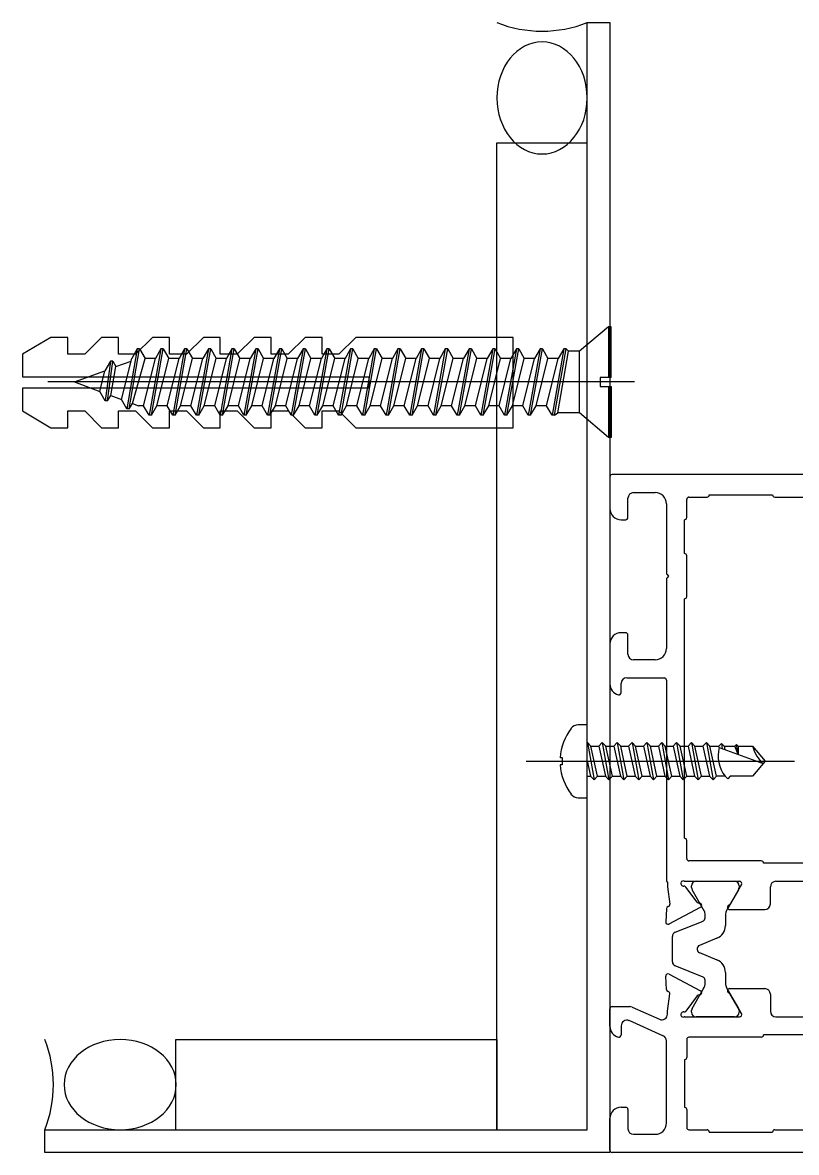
# Model space of a CAD drawing. Header units: inches. Extents: x -12530 to 36157, y 78659 to 110077.
# Drawn here: x 6179.8 to 6248.3, y 87925.6 to 88025.6 of the extents above; entities that cross this region are included whole.
import ezdxf

# ---------------------------------------------------------------- set-up
doc = ezdxf.new("R2010")
doc.units = ezdxf.units.IN
doc.header["$MEASUREMENT"] = 0
doc.layers.add('freecads.com', color=7, linetype='Continuous')

msp = doc.modelspace()

# ---------------------------------------------------------------- linework, layer by layer
at = {"layer": 'freecads.com'}
for p, q in [((6229.8, 88025.63), (6231.8, 88025.63)), ((6229.8, 87927.63), (6229.8, 88025.63)), ((6231.8, 88025.63), (6231.8, 87925.63)), ((6221.8, 87927.63), (6221.8, 88014.98)), ((6221.8, 88014.98), (6229.8, 88014.98)), ((6231.8, 87985.43), (6231.8, 87982.63)), ((6306.6, 87985.63), (6232, 87985.63)), ((6233.9, 87984.03), (6235.8, 87984.03)), ((6233.4, 87981.83), (6233.4, 87983.53)), ((6236.8, 87983.03), (6236.8, 87976.91)), ((6238.6, 87981.83), (6238.6, 87983.43)), ((6238.8, 87983.63), (6240.4, 87983.63)), ((6240.6, 87983.83), (6246.2, 87983.83)), ((6246.4, 87983.63), (6251, 87983.63)), ((6232.8, 87981.63), (6233.2, 87981.63)), ((6238.4, 87978.63), (6238.4, 87981.63)), ((6238.6, 87974.83), (6238.6, 87978.43)), ((6236.8, 87976.35), (6236.8, 87970.23)), ((6236.86, 87976.77), (6237, 87976.63)), ((6237, 87976.63), (6236.86, 87976.49)), ((6238.4, 87953.43), (6238.4, 87974.63)), ((6233.2, 87971.63), (6232.8, 87971.63)), ((6233.4, 87969.73), (6233.4, 87971.43)), ((6231.8, 87970.63), (6231.8, 87967.1)), ((6235.8, 87969.23), (6233.9, 87969.23)), ((6232.8, 87966.33), (6232.8, 87967.13)), ((6233.3, 87967.63), (6236.6, 87967.63)), ((6236.8, 87967.43), (6236.8, 87949.63)), ((6229.8, 87963.48), (6228.99, 87963.48)), ((6229.8, 87957.02), (6229.8, 87963.48)), ((6229.82, 87961.91), (6229.8, 87961.88)), ((6230.13, 87961.58), (6229.82, 87961.91)), ((6229.82, 87961.91), (6230.41, 87958.6)), ((6230.71, 87958.93), (6230.13, 87961.58)), ((6230.13, 87961.58), (6230.83, 87961.58)), ((6231.13, 87961.91), (6230.83, 87961.58)), ((6230.83, 87961.58), (6231.42, 87958.93)), ((6231.13, 87961.91), (6231.72, 87958.6)), ((6231.44, 87961.58), (6231.13, 87961.91)), ((6232.03, 87958.93), (6231.44, 87961.58)), ((6231.44, 87961.58), (6232.14, 87961.58)), ((6232.45, 87961.91), (6232.14, 87961.58)), ((6232.14, 87961.58), (6232.73, 87958.93)), ((6232.45, 87961.91), (6233.04, 87958.6)), ((6232.76, 87961.58), (6232.45, 87961.91)), ((6233.34, 87958.93), (6232.76, 87961.58)), ((6232.76, 87961.58), (6233.46, 87961.58)), ((6233.76, 87961.91), (6233.46, 87961.58)), ((6233.46, 87961.58), (6234.05, 87958.93)), ((6233.76, 87961.91), (6234.35, 87958.6)), ((6234.07, 87961.58), (6233.76, 87961.91)), ((6234.66, 87958.93), (6234.07, 87961.58)), ((6234.07, 87961.58), (6234.77, 87961.58)), ((6235.08, 87961.91), (6234.77, 87961.58)), ((6234.77, 87961.58), (6235.36, 87958.93)), ((6235.08, 87961.91), (6235.67, 87958.6)), ((6235.39, 87961.58), (6235.08, 87961.91)), ((6235.97, 87958.93), (6235.39, 87961.58)), ((6235.39, 87961.58), (6236.09, 87961.58)), ((6236.39, 87961.91), (6236.09, 87961.58)), ((6236.09, 87961.58), (6236.67, 87958.93)), ((6236.7, 87961.58), (6236.39, 87961.91)), ((6236.39, 87961.91), (6236.98, 87958.6)), ((6236.7, 87961.58), (6237.4, 87961.58)), ((6237.29, 87958.93), (6236.7, 87961.58)), ((6237.71, 87961.91), (6237.4, 87961.58)), ((6237.4, 87961.58), (6237.99, 87958.93)), ((6237.71, 87961.91), (6238.3, 87958.6)), ((6238.02, 87961.58), (6237.71, 87961.91)), ((6238.6, 87958.93), (6238.02, 87961.58)), ((6238.02, 87961.58), (6238.72, 87961.58)), ((6239.02, 87961.91), (6238.72, 87961.58)), ((6238.72, 87961.58), (6239.3, 87958.93)), ((6239.02, 87961.91), (6239.61, 87958.6)), ((6239.33, 87961.58), (6239.02, 87961.91)), ((6239.92, 87958.93), (6239.33, 87961.58)), ((6239.33, 87961.58), (6240.03, 87961.58)), ((6240.34, 87961.91), (6240.03, 87961.58)), ((6240.03, 87961.58), (6240.62, 87958.93)), ((6240.65, 87961.58), (6240.34, 87961.91)), ((6240.34, 87961.91), (6240.93, 87958.6)), ((6241.23, 87958.93), (6240.65, 87961.58)), ((6240.65, 87961.58), (6241.44, 87961.58)), ((6241.44, 87961.58), (6241.67, 87961.83)), ((6241.47, 87961.46), (6241.44, 87961.58)), ((6241.47, 87961.46), (6245.36, 87960.04)), ((6241.67, 87961.83), (6241.9, 87961.58)), ((6241.67, 87961.83), (6241.75, 87961.35)), ((6241.9, 87961.58), (6241.97, 87961.27)), ((6241.9, 87961.58), (6242.85, 87961.58)), ((6242.85, 87961.58), (6243, 87961.74)), ((6243.16, 87960.84), (6242.85, 87961.58)), ((6243, 87961.74), (6243.15, 87961.58)), ((6243.16, 87960.84), (6243, 87961.74)), ((6243.15, 87961.58), (6244.43, 87961.58)), ((6243.15, 87961.58), (6243.16, 87960.84)), ((6244.43, 87961.58), (6245.55, 87960.25)), ((6224.39, 87960.25), (6248.13, 87960.25)), ((6227.41, 87960.57), (6227.59, 87960.57)), ((6227.59, 87960.57), (6227.59, 87959.94)), ((6229.8, 87960.3), (6230.1, 87958.93)), ((6245.55, 87960.25), (6244.43, 87958.93)), ((6227.59, 87959.94), (6227.41, 87959.94)), ((6229.8, 87958.93), (6230.1, 87958.93)), ((6230.1, 87958.93), (6230.41, 87958.6)), ((6230.41, 87958.6), (6230.71, 87958.93)), ((6230.71, 87958.93), (6231.42, 87958.93)), ((6231.42, 87958.93), (6231.72, 87958.6)), ((6231.72, 87958.6), (6232.03, 87958.93)), ((6232.03, 87958.93), (6232.73, 87958.93)), ((6232.73, 87958.93), (6233.04, 87958.6)), ((6233.04, 87958.6), (6233.34, 87958.93)), ((6233.34, 87958.93), (6234.05, 87958.93)), ((6234.05, 87958.93), (6234.35, 87958.6)), ((6234.35, 87958.6), (6234.66, 87958.93)), ((6234.66, 87958.93), (6235.36, 87958.93)), ((6235.36, 87958.93), (6235.67, 87958.6)), ((6235.67, 87958.6), (6235.97, 87958.93)), ((6235.97, 87958.93), (6236.67, 87958.93)), ((6236.67, 87958.93), (6236.98, 87958.6)), ((6236.98, 87958.6), (6237.29, 87958.93)), ((6237.29, 87958.93), (6237.99, 87958.93)), ((6237.99, 87958.93), (6238.3, 87958.6)), ((6238.3, 87958.6), (6238.6, 87958.93)), ((6238.6, 87958.93), (6239.3, 87958.93)), ((6239.3, 87958.93), (6239.61, 87958.6)), ((6239.61, 87958.6), (6239.92, 87958.93)), ((6239.92, 87958.93), (6240.62, 87958.93)), ((6240.62, 87958.93), (6240.93, 87958.6)), ((6240.93, 87958.6), (6241.23, 87958.93)), ((6242, 87958.93), (6241.23, 87958.93)), ((6242.23, 87958.68), (6242, 87958.93)), ((6242.46, 87958.93), (6242.23, 87958.68)), ((6244.43, 87958.93), (6242.46, 87958.93)), ((6228.99, 87957.02), (6229.8, 87957.02)), ((6238.6, 87951.63), (6238.6, 87953.23)), ((6245.2, 87951.43), (6238.8, 87951.43)), ((6278, 87951.23), (6245.4, 87951.23)), ((6236.8, 87949.63), (6236.9, 87949.53)), ((6236.9, 87949.53), (6236.9, 87949.13)), ((6236.9, 87949.13), (6237.11, 87947.6)), ((6238.44, 87949.63), (6243.27, 87949.63)), ((6239.53, 87947.78), (6238.52, 87949.12)), ((6239.03, 87949.08), (6239.03, 87949.23)), ((6239.43, 87949.63), (6242.83, 87949.63)), ((6243.44, 87949.33), (6242.45, 87947.61)), ((6243.23, 87949.23), (6243.23, 87949.08)), ((6246, 87947.63), (6246, 87949.13)), ((6246.5, 87949.63), (6278.6, 87949.63)), ((6240.07, 87947.17), (6239.09, 87948.88)), ((6243.18, 87948.88), (6242.19, 87947.17)), ((6236.81, 87947.2), (6236.74, 87946.03)), ((6236.97, 87947.39), (6236.95, 87947.38)), ((6237.04, 87945.85), (6239.83, 87947.33)), ((6242.4, 87947.13), (6245.5, 87947.13)), ((6237.58, 87945.12), (6240.05, 87946.11)), ((6240.23, 87946.39), (6240.23, 87946.57)), ((6242.03, 87946.57), (6242.03, 87945.7)), ((6237.33, 87942.51), (6237.33, 87944.75)), ((6241.28, 87944.58), (6239.72, 87943.95)), ((6239.53, 87943.67), (6239.53, 87943.58)), ((6239.72, 87943.31), (6241.28, 87942.68)), ((6240.05, 87941.15), (6237.58, 87942.14)), ((6236.81, 87940.06), (6236.74, 87941.23)), ((6237.04, 87941.41), (6239.83, 87939.93)), ((6242.03, 87941.56), (6242.03, 87940.69)), ((6239.09, 87938.38), (6240.07, 87940.09)), ((6240.23, 87940.69), (6240.23, 87940.87)), ((6242.19, 87940.09), (6243.18, 87938.38)), ((6242.4, 87940.13), (6245.5, 87940.13)), ((6236.9, 87938.13), (6237.11, 87939.66)), ((6236.97, 87939.87), (6236.95, 87939.88)), ((6239.53, 87939.48), (6238.52, 87938.14)), ((6243.44, 87937.93), (6242.45, 87939.65)), ((6246, 87939.63), (6246, 87938.13)), ((6231.8, 87936.8), (6231.8, 87938.33)), ((6232, 87938.53), (6233.56, 87938.53)), ((6233.76, 87938.49), (6236.2, 87937.41)), ((6236.9, 87937.87), (6236.9, 87938.13)), ((6239.03, 87938.03), (6239.03, 87938.18)), ((6243.23, 87938.18), (6243.23, 87938.03)), ((6236.5, 87935.96), (6233.5, 87937.29)), ((6238.44, 87937.63), (6243.27, 87937.63)), ((6242.83, 87937.63), (6239.43, 87937.63)), ((6246.5, 87937.63), (6278.6, 87937.63)), ((6232.8, 87936.83), (6232.8, 87936.03)), ((6278, 87936.03), (6245.4, 87936.03)), ((6193.39, 87927.63), (6193.39, 87935.63)), ((6193.39, 87935.63), (6221.8, 87935.63)), ((6221.8, 87935.63), (6221.8, 87927.63)), ((6236.8, 87928.23), (6236.8, 87935.5)), ((6238.6, 87935.63), (6238.6, 87934.03)), ((6245.2, 87935.83), (6238.8, 87935.83)), ((6238.4, 87933.83), (6238.4, 87929.63)), ((6232.8, 87929.63), (6233.2, 87929.63)), ((6233.4, 87929.43), (6233.4, 87927.73)), ((6238.6, 87929.43), (6238.6, 87927.83)), ((6231.8, 87925.83), (6231.8, 87928.63)), ((6181.8, 87925.63), (6181.8, 87927.63)), ((6181.8, 87927.63), (6229.8, 87927.63)), ((6233.9, 87927.23), (6235.8, 87927.23)), ((6238.8, 87927.63), (6240.4, 87927.63)), ((6240.6, 87927.43), (6246.2, 87927.43)), ((6246.4, 87927.63), (6251, 87927.63)), ((6231.8, 87925.63), (6181.8, 87925.63)), ((6281.6, 87925.63), (6232, 87925.63))]:
    msp.add_line(p, q, dxfattribs=at)
at = {"layer": 'freecads.com', "ltscale": 3}
for p, q in [((6231.68, 87998.71), (6229.1, 87996.55)), ((6231.68, 87998.71), (6231.68, 87994.22)), ((6231.93, 87998.71), (6231.68, 87998.71)), ((6231.93, 87994.22), (6231.93, 87998.71)), ((6182.33, 87997.77), (6179.83, 87996.27)), ((6183.83, 87997.77), (6182.33, 87997.77)), ((6183.83, 87996.27), (6183.83, 87997.77)), ((6186.83, 87997.77), (6185.33, 87996.27)), ((6188.33, 87997.77), (6186.83, 87997.77)), ((6188.33, 87996.27), (6188.33, 87997.77)), ((6191.33, 87997.77), (6189.83, 87996.27)), ((6192.83, 87997.77), (6191.33, 87997.77)), ((6192.83, 87996.27), (6192.83, 87997.77)), ((6195.83, 87997.77), (6194.33, 87996.27)), ((6197.33, 87997.77), (6195.83, 87997.77)), ((6197.33, 87996.27), (6197.33, 87997.77)), ((6200.33, 87997.77), (6198.83, 87996.27)), ((6201.83, 87997.77), (6200.33, 87997.77)), ((6201.83, 87996.27), (6201.83, 87997.77)), ((6204.83, 87997.77), (6203.33, 87996.27)), ((6206.33, 87997.77), (6204.83, 87997.77)), ((6206.33, 87996.27), (6206.33, 87997.77)), ((6209.33, 87997.77), (6207.83, 87996.27)), ((6223.24, 87997.77), (6209.33, 87997.77)), ((6223.24, 87989.77), (6223.24, 87997.77)), ((6179.83, 87996.27), (6179.83, 87994.27)), ((6185.33, 87996.27), (6183.83, 87996.27)), ((6189.83, 87996.27), (6188.33, 87996.27)), ((6189.97, 87996.75), (6189.06, 87991.43)), ((6189.27, 87991.43), (6190.18, 87996.75)), ((6189.97, 87996.75), (6189.49, 87995.91)), ((6190.18, 87996.75), (6189.97, 87996.75)), ((6190.18, 87996.75), (6190.67, 87995.91)), ((6192.07, 87996.75), (6191.02, 87990.88)), ((6191.23, 87990.88), (6192.28, 87996.75)), ((6192.07, 87996.75), (6191.59, 87995.91)), ((6192.28, 87996.75), (6192.07, 87996.75)), ((6192.28, 87996.75), (6192.77, 87995.91)), ((6194.33, 87996.27), (6192.83, 87996.27)), ((6194.17, 87996.75), (6193.12, 87990.88)), ((6193.33, 87990.88), (6194.38, 87996.75)), ((6194.17, 87996.75), (6193.68, 87995.91)), ((6194.38, 87996.75), (6194.17, 87996.75)), ((6194.38, 87996.75), (6194.86, 87995.91)), ((6196.27, 87996.75), (6195.22, 87990.88)), ((6195.43, 87990.88), (6196.48, 87996.75)), ((6196.27, 87996.75), (6195.78, 87995.91)), ((6196.48, 87996.75), (6196.27, 87996.75)), ((6196.48, 87996.75), (6196.96, 87995.91)), ((6198.36, 87996.75), (6197.31, 87990.88)), ((6198.83, 87996.27), (6197.33, 87996.27)), ((6197.52, 87990.88), (6198.57, 87996.75)), ((6198.36, 87996.75), (6197.88, 87995.91)), ((6198.57, 87996.75), (6198.36, 87996.75)), ((6198.57, 87996.75), (6199.06, 87995.91)), ((6200.46, 87996.75), (6199.41, 87990.88)), ((6199.62, 87990.88), (6200.67, 87996.75)), ((6200.46, 87996.75), (6199.98, 87995.91)), ((6200.67, 87996.75), (6200.46, 87996.75)), ((6200.67, 87996.75), (6201.15, 87995.91)), ((6202.56, 87996.75), (6201.51, 87990.88)), ((6201.72, 87990.88), (6202.77, 87996.75)), ((6203.33, 87996.27), (6201.83, 87996.27)), ((6202.56, 87996.75), (6202.07, 87995.91)), ((6202.77, 87996.75), (6202.56, 87996.75)), ((6202.77, 87996.75), (6203.25, 87995.91)), ((6204.66, 87996.75), (6203.61, 87990.88)), ((6203.82, 87990.88), (6204.86, 87996.75)), ((6204.66, 87996.75), (6204.17, 87995.91)), ((6204.86, 87996.75), (6204.66, 87996.75)), ((6204.86, 87996.75), (6205.35, 87995.91)), ((6206.75, 87996.75), (6205.7, 87990.88)), ((6205.91, 87990.88), (6206.96, 87996.75)), ((6206.75, 87996.75), (6206.27, 87995.91)), ((6207.83, 87996.27), (6206.33, 87996.27)), ((6206.96, 87996.75), (6206.75, 87996.75)), ((6206.96, 87996.75), (6207.45, 87995.91)), ((6208.85, 87996.75), (6207.8, 87990.88)), ((6208.01, 87990.88), (6209.06, 87996.75)), ((6208.85, 87996.75), (6208.37, 87995.91)), ((6209.06, 87996.75), (6208.85, 87996.75)), ((6209.06, 87996.75), (6209.54, 87995.91)), ((6210.95, 87996.75), (6209.9, 87990.88)), ((6210.11, 87990.88), (6211.16, 87996.75)), ((6210.95, 87996.75), (6210.46, 87995.91)), ((6211.16, 87996.75), (6210.95, 87996.75)), ((6211.16, 87996.75), (6211.64, 87995.91)), ((6213.04, 87996.75), (6212, 87990.88)), ((6212.21, 87990.88), (6213.25, 87996.75)), ((6213.04, 87996.75), (6212.56, 87995.91)), ((6213.25, 87996.75), (6213.04, 87996.75)), ((6213.25, 87996.75), (6213.74, 87995.91)), ((6215.14, 87996.75), (6214.09, 87990.88)), ((6214.3, 87990.88), (6215.35, 87996.75)), ((6215.14, 87996.75), (6214.66, 87995.91)), ((6215.35, 87996.75), (6215.14, 87996.75)), ((6215.35, 87996.75), (6215.84, 87995.91)), ((6217.24, 87996.75), (6216.19, 87990.88)), ((6216.4, 87990.88), (6217.45, 87996.75)), ((6217.24, 87996.75), (6216.75, 87995.91)), ((6217.45, 87996.75), (6217.24, 87996.75)), ((6217.45, 87996.75), (6217.93, 87995.91)), ((6219.34, 87996.75), (6218.29, 87990.88)), ((6218.5, 87990.88), (6219.55, 87996.75)), ((6219.34, 87996.75), (6218.85, 87995.91)), ((6219.55, 87996.75), (6219.34, 87996.75)), ((6219.55, 87996.75), (6220.03, 87995.91)), ((6221.43, 87996.75), (6220.38, 87990.88)), ((6220.59, 87990.88), (6221.64, 87996.75)), ((6221.43, 87996.75), (6220.95, 87995.91)), ((6221.64, 87996.75), (6221.43, 87996.75)), ((6221.64, 87996.75), (6222.13, 87995.91)), ((6223.53, 87996.75), (6222.48, 87990.88)), ((6222.69, 87990.88), (6223.74, 87996.75)), ((6223.53, 87996.75), (6223.05, 87995.91)), ((6223.74, 87996.75), (6223.53, 87996.75)), ((6223.74, 87996.75), (6224.22, 87995.91)), ((6225.63, 87996.75), (6224.58, 87990.88)), ((6224.79, 87990.88), (6225.84, 87996.75)), ((6225.63, 87996.75), (6225.14, 87995.91)), ((6225.84, 87996.75), (6225.63, 87996.75)), ((6225.84, 87996.75), (6226.32, 87995.91)), ((6227.72, 87996.75), (6226.68, 87990.88)), ((6226.89, 87990.88), (6227.93, 87996.75)), ((6227.2, 87991.08), (6228.14, 87996.55)), ((6227.72, 87996.75), (6227.24, 87995.91)), ((6227.93, 87996.75), (6227.72, 87996.75)), ((6227.93, 87996.75), (6228.14, 87996.55)), ((6229.1, 87996.55), (6228.14, 87996.55)), ((6229.1, 87991.08), (6229.1, 87996.55)), ((6187.6, 87995.66), (6187.12, 87994.82)), ((6187.6, 87995.66), (6187.15, 87992.15)), ((6187.35, 87992.15), (6187.81, 87995.66)), ((6187.81, 87995.66), (6187.6, 87995.66)), ((6187.63, 87992.62), (6188.09, 87995.18)), ((6187.81, 87995.66), (6188.09, 87995.18)), ((6188.09, 87995.18), (6189.43, 87995.67)), ((6188.58, 87992.27), (6189.49, 87995.91)), ((6189.55, 87991.91), (6190.67, 87995.91)), ((6190.54, 87991.72), (6191.59, 87995.91)), ((6191.59, 87995.91), (6190.67, 87995.91)), ((6191.72, 87991.72), (6192.77, 87995.91)), ((6192.64, 87991.72), (6193.68, 87995.91)), ((6193.68, 87995.91), (6192.77, 87995.91)), ((6193.81, 87991.72), (6194.86, 87995.91)), ((6194.73, 87991.72), (6195.78, 87995.91)), ((6195.78, 87995.91), (6194.86, 87995.91)), ((6195.91, 87991.72), (6196.96, 87995.91)), ((6196.83, 87991.72), (6197.88, 87995.91)), ((6197.88, 87995.91), (6196.96, 87995.91)), ((6198.01, 87991.72), (6199.06, 87995.91)), ((6198.93, 87991.72), (6199.98, 87995.91)), ((6199.98, 87995.91), (6199.06, 87995.91)), ((6200.11, 87991.72), (6201.15, 87995.91)), ((6201.02, 87991.72), (6202.07, 87995.91)), ((6202.07, 87995.91), (6201.15, 87995.91)), ((6202.2, 87991.72), (6203.25, 87995.91)), ((6203.12, 87991.72), (6204.17, 87995.91)), ((6204.17, 87995.91), (6203.25, 87995.91)), ((6204.3, 87991.72), (6205.35, 87995.91)), ((6205.22, 87991.72), (6206.27, 87995.91)), ((6206.27, 87995.91), (6205.35, 87995.91)), ((6206.4, 87991.72), (6207.45, 87995.91)), ((6207.32, 87991.72), (6208.37, 87995.91)), ((6208.37, 87995.91), (6207.45, 87995.91)), ((6208.5, 87991.72), (6209.54, 87995.91)), ((6209.41, 87991.72), (6210.46, 87995.91)), ((6210.46, 87995.91), (6209.54, 87995.91)), ((6210.59, 87991.72), (6211.64, 87995.91)), ((6211.51, 87991.72), (6212.56, 87995.91)), ((6212.56, 87995.91), (6211.64, 87995.91)), ((6212.69, 87991.72), (6213.74, 87995.91)), ((6213.61, 87991.72), (6214.66, 87995.91)), ((6214.66, 87995.91), (6213.74, 87995.91)), ((6214.79, 87991.72), (6215.84, 87995.91)), ((6215.71, 87991.72), (6216.75, 87995.91)), ((6216.75, 87995.91), (6215.84, 87995.91)), ((6216.88, 87991.72), (6217.93, 87995.91)), ((6217.8, 87991.72), (6218.85, 87995.91)), ((6218.85, 87995.91), (6217.93, 87995.91)), ((6218.98, 87991.72), (6220.03, 87995.91)), ((6219.9, 87991.72), (6220.95, 87995.91)), ((6220.95, 87995.91), (6220.03, 87995.91)), ((6221.08, 87991.72), (6222.13, 87995.91)), ((6222, 87991.72), (6223.05, 87995.91)), ((6223.05, 87995.91), (6222.13, 87995.91)), ((6223.18, 87991.72), (6224.22, 87995.91)), ((6224.09, 87991.72), (6225.14, 87995.91)), ((6225.14, 87995.91), (6224.22, 87995.91)), ((6225.27, 87991.72), (6226.32, 87995.91)), ((6226.19, 87991.72), (6227.24, 87995.91)), ((6227.24, 87995.91), (6226.32, 87995.91)), ((6179.83, 87994.27), (6210.46, 87994.27)), ((6184.42, 87993.82), (6187.12, 87994.82)), ((6186.66, 87992.98), (6187.12, 87994.82)), ((6210.46, 87994.27), (6210.46, 87993.27)), ((6230.93, 87994.22), (6230.93, 87993.42)), ((6231.93, 87994.22), (6230.93, 87994.22)), ((6210.46, 87993.27), (6179.83, 87993.27)), ((6179.83, 87993.27), (6179.83, 87991.27)), ((6184.42, 87993.82), (6186.66, 87992.98)), ((6230.93, 87993.42), (6231.93, 87993.42)), ((6231.68, 87993.42), (6231.68, 87988.92)), ((6231.93, 87993.42), (6231.93, 87988.92)), ((6187.15, 87992.15), (6186.66, 87992.98)), ((6187.35, 87992.15), (6187.15, 87992.15)), ((6187.35, 87992.15), (6187.63, 87992.62)), ((6187.63, 87992.62), (6188.58, 87992.27)), ((6189.06, 87991.43), (6188.58, 87992.27)), ((6179.83, 87991.27), (6182.33, 87989.77)), ((6183.83, 87989.77), (6183.83, 87991.27)), ((6183.83, 87991.27), (6185.33, 87991.27)), ((6185.33, 87991.27), (6186.83, 87989.77)), ((6188.33, 87989.77), (6188.33, 87991.27)), ((6188.33, 87991.27), (6189.83, 87991.27)), ((6189.27, 87991.43), (6189.06, 87991.43)), ((6189.27, 87991.43), (6189.55, 87991.91)), ((6189.55, 87991.91), (6190.08, 87991.72)), ((6189.83, 87991.27), (6191.33, 87989.77)), ((6190.54, 87991.72), (6190.08, 87991.72)), ((6191.02, 87990.88), (6190.54, 87991.72)), ((6191.23, 87990.88), (6191.72, 87991.72)), ((6192.64, 87991.72), (6191.72, 87991.72)), ((6193.12, 87990.88), (6192.64, 87991.72)), ((6192.83, 87989.77), (6192.83, 87991.27)), ((6192.83, 87991.27), (6194.33, 87991.27)), ((6193.33, 87990.88), (6193.81, 87991.72)), ((6194.73, 87991.72), (6193.81, 87991.72)), ((6194.33, 87991.27), (6195.83, 87989.77)), ((6195.22, 87990.88), (6194.73, 87991.72)), ((6195.43, 87990.88), (6195.91, 87991.72)), ((6196.83, 87991.72), (6195.91, 87991.72)), ((6197.31, 87990.88), (6196.83, 87991.72)), ((6197.33, 87989.77), (6197.33, 87991.27)), ((6197.33, 87991.27), (6198.83, 87991.27)), ((6197.52, 87990.88), (6198.01, 87991.72)), ((6198.93, 87991.72), (6198.01, 87991.72)), ((6198.83, 87991.27), (6200.33, 87989.77)), ((6199.41, 87990.88), (6198.93, 87991.72)), ((6199.62, 87990.88), (6200.11, 87991.72)), ((6201.02, 87991.72), (6200.11, 87991.72)), ((6201.51, 87990.88), (6201.02, 87991.72)), ((6201.72, 87990.88), (6202.2, 87991.72)), ((6201.83, 87989.77), (6201.83, 87991.27)), ((6201.83, 87991.27), (6203.33, 87991.27)), ((6203.12, 87991.72), (6202.2, 87991.72)), ((6203.61, 87990.88), (6203.12, 87991.72)), ((6203.33, 87991.27), (6204.83, 87989.77)), ((6203.82, 87990.88), (6204.3, 87991.72)), ((6205.22, 87991.72), (6204.3, 87991.72)), ((6205.7, 87990.88), (6205.22, 87991.72)), ((6205.91, 87990.88), (6206.4, 87991.72)), ((6206.33, 87989.77), (6206.33, 87991.27)), ((6206.33, 87991.27), (6207.83, 87991.27)), ((6207.32, 87991.72), (6206.4, 87991.72)), ((6207.8, 87990.88), (6207.32, 87991.72)), ((6207.83, 87991.27), (6209.33, 87989.77)), ((6208.01, 87990.88), (6208.5, 87991.72)), ((6209.41, 87991.72), (6208.5, 87991.72)), ((6209.9, 87990.88), (6209.41, 87991.72)), ((6210.11, 87990.88), (6210.59, 87991.72)), ((6211.51, 87991.72), (6210.59, 87991.72)), ((6212, 87990.88), (6211.51, 87991.72)), ((6212.21, 87990.88), (6212.69, 87991.72)), ((6213.61, 87991.72), (6212.69, 87991.72)), ((6214.09, 87990.88), (6213.61, 87991.72)), ((6214.3, 87990.88), (6214.79, 87991.72)), ((6215.71, 87991.72), (6214.79, 87991.72)), ((6216.19, 87990.88), (6215.71, 87991.72)), ((6216.4, 87990.88), (6216.88, 87991.72)), ((6217.8, 87991.72), (6216.88, 87991.72)), ((6218.29, 87990.88), (6217.8, 87991.72)), ((6218.5, 87990.88), (6218.98, 87991.72)), ((6219.9, 87991.72), (6218.98, 87991.72)), ((6220.38, 87990.88), (6219.9, 87991.72)), ((6220.59, 87990.88), (6221.08, 87991.72)), ((6222, 87991.72), (6221.08, 87991.72)), ((6222.48, 87990.88), (6222, 87991.72)), ((6222.69, 87990.88), (6223.18, 87991.72)), ((6224.09, 87991.72), (6223.18, 87991.72)), ((6224.58, 87990.88), (6224.09, 87991.72)), ((6224.79, 87990.88), (6225.27, 87991.72)), ((6226.19, 87991.72), (6225.27, 87991.72)), ((6226.68, 87990.88), (6226.19, 87991.72)), ((6226.89, 87990.88), (6227.2, 87991.08)), ((6229.1, 87991.08), (6227.2, 87991.08)), ((6231.68, 87988.92), (6229.1, 87991.08)), ((6191.23, 87990.88), (6191.02, 87990.88)), ((6193.33, 87990.88), (6193.12, 87990.88)), ((6195.43, 87990.88), (6195.22, 87990.88)), ((6197.52, 87990.88), (6197.31, 87990.88)), ((6199.62, 87990.88), (6199.41, 87990.88)), ((6201.72, 87990.88), (6201.51, 87990.88)), ((6203.82, 87990.88), (6203.61, 87990.88)), ((6205.91, 87990.88), (6205.7, 87990.88)), ((6208.01, 87990.88), (6207.8, 87990.88)), ((6210.11, 87990.88), (6209.9, 87990.88)), ((6212.21, 87990.88), (6212, 87990.88)), ((6214.3, 87990.88), (6214.09, 87990.88)), ((6216.4, 87990.88), (6216.19, 87990.88)), ((6218.5, 87990.88), (6218.29, 87990.88)), ((6220.59, 87990.88), (6220.38, 87990.88)), ((6222.69, 87990.88), (6222.48, 87990.88)), ((6224.79, 87990.88), (6224.58, 87990.88)), ((6226.89, 87990.88), (6226.68, 87990.88)), ((6182.33, 87989.77), (6183.83, 87989.77)), ((6186.83, 87989.77), (6188.33, 87989.77)), ((6191.33, 87989.77), (6192.83, 87989.77)), ((6195.83, 87989.77), (6197.33, 87989.77)), ((6200.33, 87989.77), (6201.83, 87989.77)), ((6204.83, 87989.77), (6206.33, 87989.77)), ((6209.33, 87989.77), (6223.24, 87989.77)), ((6231.93, 87988.92), (6231.68, 87988.92))]:
    msp.add_line(p, q, dxfattribs=at)
at = {"layer": 'freecads.com', "ltscale": 2}
msp.add_line((6233.98, 87993.82), (6182.08, 87993.82), dxfattribs=at)
at = {"layer": 'freecads.com'}
for centre, radius, start, end in [((6225.8, 88035.76), 10.89, 248.455, 291.545), ((6232, 87985.43), 0.2, 90, 180), ((6233.9, 87983.53), 0.5, 90, 180), ((6235.8, 87983.03), 1, 0, 90), ((6238.8, 87983.43), 0.2, 90, 180), ((6240.4, 87983.83), 0.2, 270, 360), ((6246.4, 87983.83), 0.2, 180, 270), ((6232.8, 87982.63), 1, 180, 270), ((6233.2, 87981.83), 0.2, 270, 0), ((6238.4, 87981.83), 0.2, 270, 360), ((6238.4, 87978.43), 0.2, 0, 90), ((6237, 87976.91), 0.2, 180, 225), ((6237, 87976.35), 0.2, 135, 180), ((6238.4, 87974.83), 0.2, 270, 360), ((6232.8, 87970.63), 1, 90, 180), ((6233.2, 87971.43), 0.2, 0, 90), ((6235.8, 87970.23), 1, 270, 0), ((6233.9, 87969.73), 0.5, 180, 270), ((6232.8, 87967.1), 1, 180, 255.5225), ((6233.3, 87967.13), 0.5, 90, 180), ((6236.6, 87967.43), 0.2, 0, 90), ((6232.6, 87966.33), 0.2, 255.5224, 360), ((6232.28, 87960.25), 4.88, 143.4051, 176.3009), ((6228.99, 87962.69), 0.787, 90, 143.4051), ((6244.24, 87960.72), 2.87, 165.0887, 218.5602), ((6247.57, 87962.42), 3.25, 195.0173, 227.2495), ((6232.28, 87960.25), 4.88, 183.6991, 216.5949), ((6228.99, 87957.81), 0.787, 216.5949, 270), ((6238.4, 87953.23), 0.2, 0, 90), ((6238.8, 87951.63), 0.2, 180, 270), ((6245.2, 87951.23), 0.2, 360, 90), ((6238.33, 87949.44), 0.248, 158.0689, 273.2762), ((6238.3, 87949.42), 0.235, 71.9974, 149.239), ((6238.36, 87949), 0.2, 36.999, 93.2762), ((6238.44, 87949.83), 0.2, 251.9974, 270), ((6239.43, 87949.23), 0.4, 90, 180), ((6239.43, 87949.08), 0.4, 180, 210), ((6242.83, 87949.23), 0.4, 0, 90), ((6242.83, 87949.08), 0.4, 330, 0), ((6243.27, 87949.43), 0.2, 330, 90), ((6246.5, 87949.13), 0.5, 90, 180), ((6237.01, 87947.19), 0.2, 106.999, 176.999), ((6236.91, 87947.58), 0.2, 286.999, 4.999), ((6239.69, 87947.9), 0.2, 216.999, 276.999), ((6239.73, 87947.5), 0.2, 297.9531, 96.999), ((6239.03, 87946.57), 1.2, 360, 30), ((6243.23, 87946.57), 1.2, 150, 180), ((6242.4, 87947.33), 0.2, 108.5904, 270), ((6242.27, 87947.71), 0.2, 288.5904, 330), ((6245.5, 87947.63), 0.5, 270, 0), ((6236.94, 87946.02), 0.2, 176.999, 297.9531), ((6239.93, 87946.39), 0.3, 292, 0), ((6237.73, 87944.75), 0.4, 112, 180), ((6240.83, 87945.7), 1.2, 292, 0), ((6239.83, 87943.67), 0.3, 112, 180), ((6239.83, 87943.58), 0.3, 180, 248), ((6237.73, 87942.51), 0.4, 180, 248), ((6240.83, 87941.56), 1.2, 0, 68), ((6236.94, 87941.24), 0.2, 62.0469, 183.001), ((6239.93, 87940.87), 0.3, 0, 68), ((6237.01, 87940.07), 0.2, 183.001, 253.001), ((6239.03, 87940.69), 1.2, 330, 0), ((6243.23, 87940.69), 1.2, 180, 210), ((6242.4, 87939.93), 0.2, 90, 251.4096), ((6245.5, 87939.63), 0.5, 0, 90), ((6236.91, 87939.68), 0.2, 355.001, 73.001), ((6239.69, 87939.36), 0.2, 83.001, 143.001), ((6239.73, 87939.76), 0.2, 263.001, 62.0469), ((6242.27, 87939.55), 0.2, 30, 71.4096), ((6232, 87938.33), 0.2, 90, 180), ((6233.56, 87938.03), 0.5, 66.1595, 90), ((6238.33, 87937.82), 0.248, 86.7238, 201.9311), ((6238.36, 87938.26), 0.2, 266.7238, 323.001), ((6239.43, 87938.18), 0.4, 150, 180), ((6239.43, 87938.03), 0.4, 180, 270), ((6242.83, 87938.03), 0.4, 270, 0), ((6242.83, 87938.18), 0.4, 360, 30), ((6246.5, 87938.13), 0.5, 180, 270), ((6233.3, 87936.83), 0.5, 66.1595, 180), ((6236.4, 87937.87), 0.5, 246.1595, 0), ((6238.3, 87937.84), 0.235, 210.761, 288.0026), ((6238.44, 87937.43), 0.2, 90, 108.0026), ((6243.27, 87937.83), 0.2, 270, 30), ((6232.8, 87936.8), 1, 180, 255.5225), ((6232.6, 87936.03), 0.2, 255.5224, 360), ((6245.2, 87936.03), 0.2, 270, 0), ((6171.67, 87931.63), 10.89, 338.455, 21.545), ((6236.3, 87935.5), 0.5, 0, 66.1595), ((6238.8, 87935.63), 0.2, 90, 180), ((6238.4, 87934.03), 0.2, 270, 0), ((6232.8, 87928.63), 1, 90, 180), ((6233.2, 87929.43), 0.2, 0, 90), ((6238.4, 87929.43), 0.2, 0, 90), ((6235.8, 87928.23), 1, 270, 0), ((6233.9, 87927.73), 0.5, 180, 270), ((6238.8, 87927.83), 0.2, 180, 270), ((6240.4, 87927.43), 0.2, 0, 90), ((6246.4, 87927.43), 0.2, 90, 180), ((6232, 87925.83), 0.2, 180, 270)]:
    msp.add_arc(centre, radius, start, end, dxfattribs=at)
at = {"layer": 'freecads.com', "extrusion": (0, 0, -1)}
for centre, major_axis in [((6225.8, 88018.96), (0, 4.96)), ((6188.47, 87931.63), (-4.96, 0))]:
    msp.add_ellipse(centre, major_axis=major_axis, ratio=0.805757, start_param=3.141593, end_param=9.424778, dxfattribs=at)

doc.saveas('drawing.dxf')
